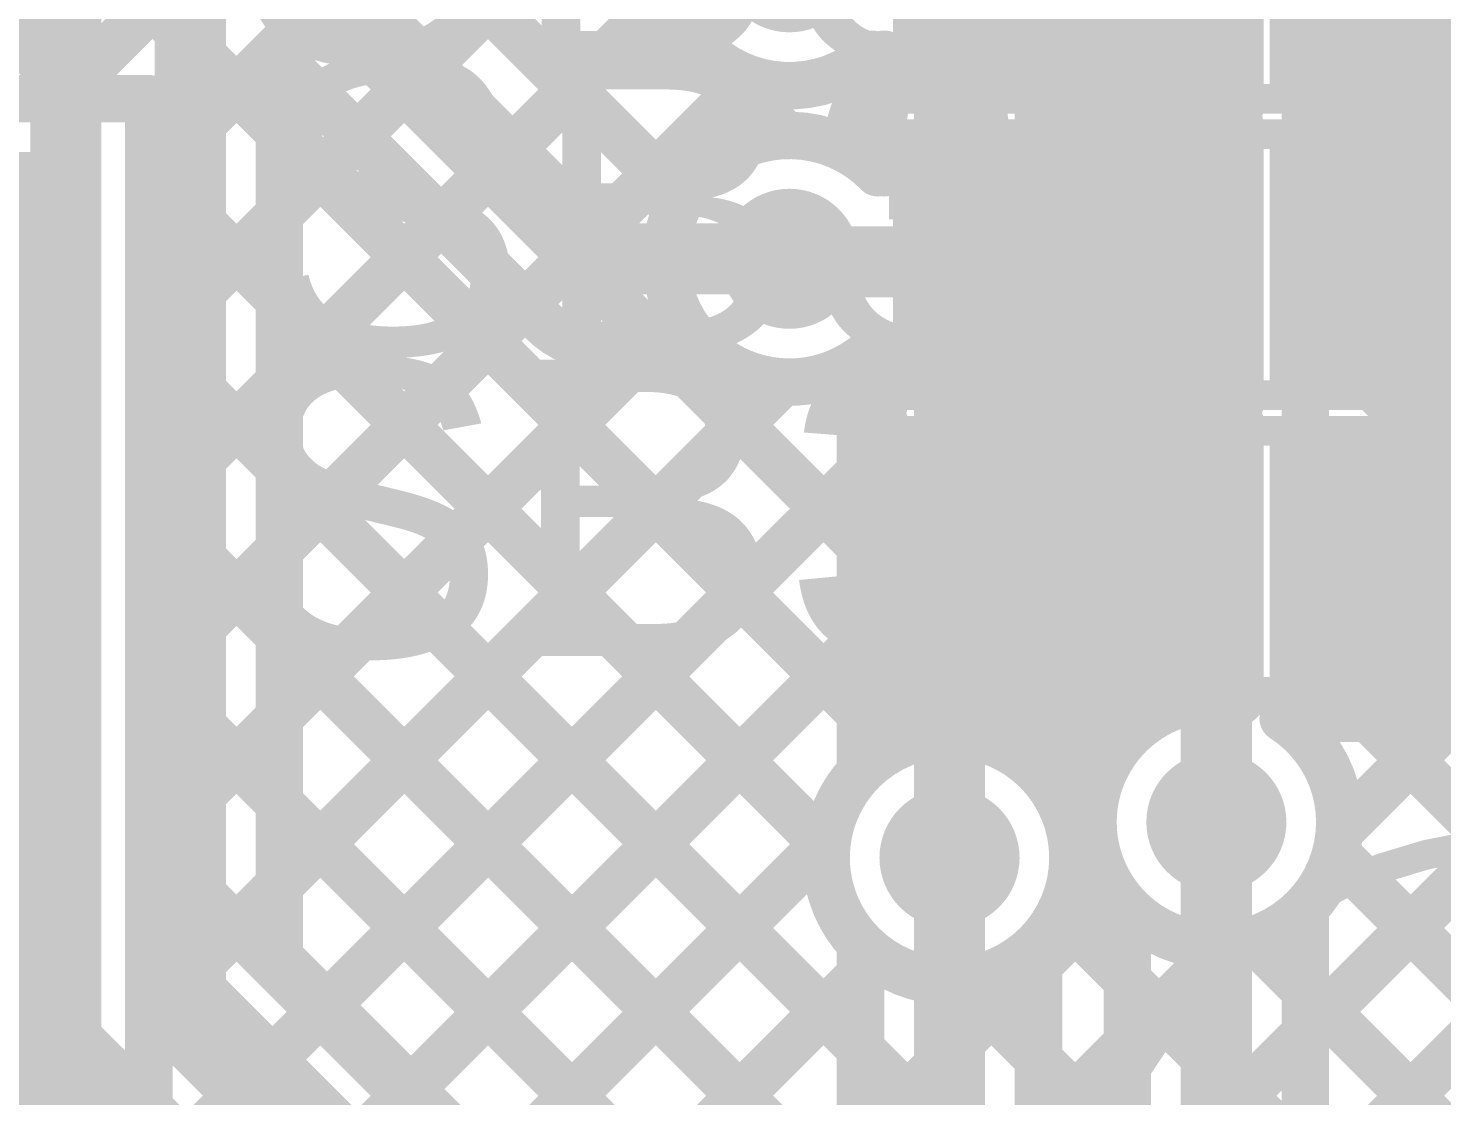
# Model space of a CAD drawing. Header units: millimetres. Extents: x -0.01 to 3.73, y -0.01 to 3.05.
# Drawn here: x 0.9017 to 1.14, y 1.7699 to 1.9499 of the extents above; entities that cross this region are included whole.
import ezdxf

# ---------------------------------------------------------------- set-up
doc = ezdxf.new("R2010")
doc.units = ezdxf.units.MM
doc.header["$MEASUREMENT"] = 0
for name, color, linetype in [('BottomLayer', 5, 'Continuous'), ('TopLayer', 1, 'Continuous'), ('TopOverlay', 2, 'Continuous'), ('TopPaste', 8, 'Continuous'), ('TopSolder', 216, 'Continuous'), ('ViaHoleLayer', 16, 'Continuous')]:
    doc.layers.add(name, color=color, linetype=linetype)
doc.styles.add('Arial', font='', dxfattribs={"height": 0.2})
doc.styles.get('Arial').set_extended_font_data('Arial')

# ---------------------------------------------------------------- blocks, each defined once
blk = doc.blocks.new('HC_49S_2P_4')
at = {"layer": 'TopOverlay', "const_width": 0.005}
blk.add_lwpolyline([(0.22276, -0.01301, -0.384798), (0.155, -0.095)], format="xyb", dxfattribs=at)
blk = doc.blocks.new('S______B______21')
at = {"layer": 'TopLayer'}
for points in [[(-0.045, -0.0175), (-0.045, 0.0175), (-0.015, 0.0175), (-0.015, -0.0175)], [(0.015, -0.0175), (0.015, 0.0175), (0.045, 0.0175), (0.045, -0.0175)]]:
    blk.add_hatch(color=1, dxfattribs=at).paths.add_polyline_path(points)
at = {"layer": 'TopPaste'}
for points in [[(-0.045, -0.0175), (-0.045, 0.0175), (-0.015, 0.0175), (-0.015, -0.0175)], [(0.015, -0.0175), (0.015, 0.0175), (0.045, 0.0175), (0.045, -0.0175)]]:
    blk.add_hatch(color=8, dxfattribs=at).paths.add_polyline_path(points)
at = {"layer": 'TopSolder'}
for points in [[(-0.049, -0.0215), (-0.049, 0.0215), (-0.011, 0.0215), (-0.011, -0.0215)], [(0.011, -0.0215), (0.011, 0.0215), (0.049, 0.0215), (0.049, -0.0215)]]:
    blk.add_hatch(color=216, dxfattribs=at).paths.add_polyline_path(points)
at = {"layer": 'TopOverlay', "const_width": 0.005}
for points in [[(0.05, 0.022), (-0.05, 0.022)], [(-0.05, 0.022), (-0.05, -0.022)], [(0.05, 0.022), (0.05, -0.022)], [(0.05, -0.022), (-0.05, -0.022)]]:
    blk.add_lwpolyline(points, dxfattribs=at)
at = {"layer": 'TopOverlay', "const_width": 0.0025}
for points in [[(-0.05125, 0.022, 1), (-0.04875, 0.022, 1)], [(-0.05125, 0.022, 1), (-0.04875, 0.022, 1)], [(0.04875, 0.022, 1), (0.05125, 0.022, 1)], [(0.04875, 0.022, 1), (0.05125, 0.022, 1)], [(-0.05125, -0.022, 1), (-0.04875, -0.022, 1)], [(-0.05125, -0.022, 1), (-0.04875, -0.022, 1)], [(0.04875, -0.022, 1), (0.05125, -0.022, 1)], [(0.04875, -0.022, 1), (0.05125, -0.022, 1)]]:
    blk.add_lwpolyline(points, format="xyb", close=True, dxfattribs=at)
blk = doc.blocks.new('S______B______28')
at = {"layer": 'TopLayer'}
for points in [[(-0.045, -0.0175), (-0.045, 0.0175), (-0.015, 0.0175), (-0.015, -0.0175)], [(0.015, -0.0175), (0.015, 0.0175), (0.045, 0.0175), (0.045, -0.0175)]]:
    blk.add_hatch(color=1, dxfattribs=at).paths.add_polyline_path(points)
at = {"layer": 'TopPaste'}
for points in [[(-0.045, -0.0175), (-0.045, 0.0175), (-0.015, 0.0175), (-0.015, -0.0175)], [(0.015, -0.0175), (0.015, 0.0175), (0.045, 0.0175), (0.045, -0.0175)]]:
    blk.add_hatch(color=8, dxfattribs=at).paths.add_polyline_path(points)
at = {"layer": 'TopSolder'}
for points in [[(-0.049, -0.0215), (-0.049, 0.0215), (-0.011, 0.0215), (-0.011, -0.0215)], [(0.011, -0.0215), (0.011, 0.0215), (0.049, 0.0215), (0.049, -0.0215)]]:
    blk.add_hatch(color=216, dxfattribs=at).paths.add_polyline_path(points)
at = {"layer": 'TopOverlay', "const_width": 0.005}
for points in [[(0.05, 0.022), (-0.05, 0.022)], [(-0.05, 0.022), (-0.05, -0.022)], [(0.05, 0.022), (0.05, -0.022)], [(0.05, -0.022), (-0.05, -0.022)]]:
    blk.add_lwpolyline(points, dxfattribs=at)
at = {"layer": 'TopOverlay', "const_width": 0.0025}
for points in [[(-0.05125, 0.022, 1), (-0.04875, 0.022, 1)], [(-0.05125, 0.022, 1), (-0.04875, 0.022, 1)], [(0.04875, 0.022, 1), (0.05125, 0.022, 1)], [(0.04875, 0.022, 1), (0.05125, 0.022, 1)], [(-0.05125, -0.022, 1), (-0.04875, -0.022, 1)], [(-0.05125, -0.022, 1), (-0.04875, -0.022, 1)], [(0.04875, -0.022, 1), (0.05125, -0.022, 1)], [(0.04875, -0.022, 1), (0.05125, -0.022, 1)]]:
    blk.add_lwpolyline(points, format="xyb", close=True, dxfattribs=at)
blk = doc.blocks.new('S______B______29')
at = {"layer": 'TopLayer'}
for points in [[(-0.045, -0.0175), (-0.045, 0.0175), (-0.015, 0.0175), (-0.015, -0.0175)], [(0.015, -0.0175), (0.015, 0.0175), (0.045, 0.0175), (0.045, -0.0175)]]:
    blk.add_hatch(color=1, dxfattribs=at).paths.add_polyline_path(points)
at = {"layer": 'TopPaste'}
for points in [[(-0.045, -0.0175), (-0.045, 0.0175), (-0.015, 0.0175), (-0.015, -0.0175)], [(0.015, -0.0175), (0.015, 0.0175), (0.045, 0.0175), (0.045, -0.0175)]]:
    blk.add_hatch(color=8, dxfattribs=at).paths.add_polyline_path(points)
at = {"layer": 'TopSolder'}
for points in [[(-0.049, -0.0215), (-0.049, 0.0215), (-0.011, 0.0215), (-0.011, -0.0215)], [(0.011, -0.0215), (0.011, 0.0215), (0.049, 0.0215), (0.049, -0.0215)]]:
    blk.add_hatch(color=216, dxfattribs=at).paths.add_polyline_path(points)
at = {"layer": 'TopOverlay', "const_width": 0.005}
for points in [[(0.05, 0.022), (-0.05, 0.022)], [(-0.05, 0.022), (-0.05, -0.022)], [(0.05, 0.022), (0.05, -0.022)], [(0.05, -0.022), (-0.05, -0.022)]]:
    blk.add_lwpolyline(points, dxfattribs=at)
at = {"layer": 'TopOverlay', "const_width": 0.0025}
for points in [[(-0.05125, 0.022, 1), (-0.04875, 0.022, 1)], [(-0.05125, 0.022, 1), (-0.04875, 0.022, 1)], [(0.04875, 0.022, 1), (0.05125, 0.022, 1)], [(0.04875, 0.022, 1), (0.05125, 0.022, 1)], [(-0.05125, -0.022, 1), (-0.04875, -0.022, 1)], [(-0.05125, -0.022, 1), (-0.04875, -0.022, 1)], [(0.04875, -0.022, 1), (0.05125, -0.022, 1)], [(0.04875, -0.022, 1), (0.05125, -0.022, 1)]]:
    blk.add_lwpolyline(points, format="xyb", close=True, dxfattribs=at)

msp = doc.modelspace()

# ---------------------------------------------------------------- hatches: boundary and pattern name
at = {"layer": 'BottomLayer'}
h = msp.add_hatch(color=5, dxfattribs=at)
edge = h.paths.add_edge_path()
edge.add_arc((1.03, 1.961), 0.01181, 0, 360)
h = msp.add_hatch(color=5, dxfattribs=at)
edge = h.paths.add_edge_path()
edge.add_arc((1.03, 1.911), 0.01181, 0, 360)
h = msp.add_hatch(color=5, dxfattribs=at)
edge = h.paths.add_edge_path()
edge.add_arc((1.102, 1.816), 0.01181, 0, 360)
h = msp.add_hatch(color=5, dxfattribs=at)
edge = h.paths.add_edge_path()
edge.add_arc((1.057, 1.81), 0.01181, 0, 360)
at = {"layer": 'TopLayer'}
h = msp.add_hatch(color=1, dxfattribs=at)
edge = h.paths.add_edge_path()
edge.add_arc((1.03, 1.961), 0.01181, 0, 360)
msp.add_hatch(color=1, dxfattribs=at).paths.add_polyline_path([(0.713, 1.374), (0.913, 1.374), (0.913, 1.929), (0.713, 1.929)])
h = msp.add_hatch(color=1, dxfattribs=at)
edge = h.paths.add_edge_path()
edge.add_arc((1.03, 1.911), 0.01181, 0, 360)
h = msp.add_hatch(color=1, dxfattribs=at)
edge = h.paths.add_edge_path()
edge.add_arc((1.102, 1.816), 0.01181, 0, 360)
h = msp.add_hatch(color=1, dxfattribs=at)
edge = h.paths.add_edge_path()
edge.add_arc((1.057, 1.81), 0.01181, 0, 360)
at = {"layer": 'ViaHoleLayer'}
h = msp.add_hatch(color=16, dxfattribs=at)
edge = h.paths.add_edge_path()
edge.add_arc((1.03, 1.911), 0.00591, 0, 360)
h = msp.add_hatch(color=16, dxfattribs=at)
edge = h.paths.add_edge_path()
edge.add_arc((1.102, 1.816), 0.00591, 0, 360)
h = msp.add_hatch(color=16, dxfattribs=at)
edge = h.paths.add_edge_path()
edge.add_arc((1.057, 1.81), 0.00591, 0, 360)

# ---------------------------------------------------------------- linework, layer by layer
at = {"layer": 'BottomLayer'}
for points, const_width in [([(1.057, 1.81), (1.057, 2.168)], 0.012), ([(1.072, 1.82443), (1.072, 2.02979)], 0.008), ([(1.102, 1.816), (1.102, 2.021)], 0.012), ([(1.117, 1.83043), (1.117, 2.021)], 0.008), ([(1.087, 1.83043), (1.087, 2.01479)], 0.008), ([(1.117, 1.89353), (1.22997, 2.0065)], 0.008), ([(1.117, 1.9501), (1.1734, 2.0065)], 0.008), ([(1.117, 1.92181), (1.20169, 2.0065)], 0.008), ([(0.929, 1.787), (0.929, 2.00202)], 0.012), ([(0.908, 1.779), (0.908, 1.971)], 0.012), ([(1.117, 1.86524), (1.22472, 1.97296)], 0.008), ([(0.94819, 1.96181), (0.999, 1.911)], 0.012), ([(1.117, 1.95732), (1.18656, 1.88776)], 0.008), ([(1.117, 1.83696), (1.23084, 1.9508)], 0.008), ([(1.072, 1.93338), (1.087, 1.94838)], 0.008), ([(1.072, 1.94575), (1.087, 1.93075)], 0.008), ([(0.944, 1.94479), (0.98839, 1.9004)], 0.008), ([(0.944, 1.79321), (0.944, 1.94479)], 0.008), ([(0.944, 1.93233), (1.042, 1.83433)], 0.008), ([(0.944, 1.91852), (0.95713, 1.93165)], 0.008), ([(1.117, 1.92903), (1.188, 1.85803)], 0.008), ([(1.072, 1.9051), (1.087, 1.9201)], 0.008), ([(0.944, 1.89023), (0.97128, 1.91751)], 0.008), ([(1.072, 1.91747), (1.087, 1.90247)], 0.008), ([(0.999, 1.911), (1.03, 1.911)], 0.012), ([(0.944, 1.90404), (1.03627, 1.81178)], 0.008), ([(0.944, 1.86195), (0.98542, 1.90337)], 0.008), ([(1.117, 1.90075), (1.188, 1.82975)], 0.008), ([(0.944, 1.83367), (1.00633, 1.896)], 0.008), ([(0.999, 1.896), (1.01557, 1.896)], 0.008), ([(1.00861, 1.896), (1.042, 1.86261)], 0.008), ([(1.042, 1.82443), (1.042, 1.894)], 0.008), ([(1.072, 1.87681), (1.087, 1.89181)], 0.008), ([(0.944, 1.80538), (1.02884, 1.89022)], 0.008), ([(1.072, 1.88918), (1.087, 1.87418)], 0.008), ([(0.944, 1.87576), (1.14476, 1.675)], 0.008), ([(0.95206, 1.78516), (1.042, 1.8751)], 0.008), ([(1.117, 1.87247), (1.18197, 1.8075)], 0.008), ([(1.12275, 1.81443), (1.18222, 1.87389)], 0.008), ([(1.072, 1.84853), (1.087, 1.86353)], 0.008), ([(1.072, 1.8609), (1.087, 1.8459)], 0.008), ([(1.03691, 1.7003), (1.188, 1.85139)], 0.008), ([(0.944, 1.84748), (1.11648, 1.675)], 0.008), ([(0.9662, 1.77101), (1.042, 1.84681)], 0.008), ([(1.117, 1.84418), (1.18, 1.78118)], 0.008), ([(1.0739, 1.82214), (1.087, 1.83524)], 0.008), ([(1.072, 1.83261), (1.0822, 1.82241)], 0.008), ([(1.05105, 1.68616), (1.188, 1.82311)], 0.008), ([(0.944, 1.81919), (1.08819, 1.675)], 0.008), ([(0.98034, 1.75687), (1.0364, 1.81292)], 0.008), ([(1.12214, 1.81076), (1.18191, 1.75098)], 0.008), ([(1.00863, 1.72859), (1.08461, 1.80457)], 0.008), ([(1.07562, 1.80071), (1.16367, 1.71265)], 0.008), ([(1.10841, 1.7962), (1.16833, 1.73629)], 0.008), ([(0.944, 1.79321), (1.06221, 1.675)], 0.008), ([(0.99448, 1.74273), (1.04486, 1.7931)], 0.008), ([(1.02277, 1.71444), (1.10357, 1.79525)], 0.008), ([(0.929, 1.787), (1.056, 1.66)], 0.012), ([(1.05878, 1.78927), (1.17304, 1.675)], 0.008), ([(0.908, 1.779), (1.046, 1.641)], 0.012)]:
    msp.add_lwpolyline(points, dxfattribs=dict(at, const_width=const_width))
for points, const_width in [([(1.085, 1.94838, 1), (1.089, 1.94838, 1)], 0.004), ([(1.115, 1.9501, 1), (1.119, 1.9501, 1)], 0.004), ([(1.07, 1.94575, 1), (1.074, 1.94575, 1)], 0.004), ([(0.942, 1.94479, 1), (0.946, 1.94479, 1)], 0.004), ([(0.942, 1.94479, 1), (0.946, 1.94479, 1)], 0.004), ([(0.942, 1.93233, 1), (0.946, 1.93233, 1)], 0.004), ([(0.95513, 1.93165, 1), (0.95913, 1.93165, 1)], 0.004), ([(1.07, 1.93338, 1), (1.074, 1.93338, 1)], 0.004), ([(1.085, 1.93075, 1), (1.089, 1.93075, 1)], 0.004), ([(1.115, 1.92903, 1), (1.119, 1.92903, 1)], 0.004), ([(1.115, 1.92181, 1), (1.119, 1.92181, 1)], 0.004), ([(1.085, 1.9201, 1), (1.089, 1.9201, 1)], 0.004), ([(0.942, 1.91852, 1), (0.946, 1.91852, 1)], 0.004), ([(0.96928, 1.91751, 1), (0.97328, 1.91751, 1)], 0.004), ([(1.07, 1.91747, 1), (1.074, 1.91747, 1)], 0.004), ([(0.996, 1.911, 1), (1.002, 1.911, 1)], 0.006), ([(0.996, 1.911, 1), (1.002, 1.911, 1)], 0.006), ([(1.027, 1.911, 1), (1.033, 1.911, 1)], 0.006), ([(1.07, 1.9051, 1), (1.074, 1.9051, 1)], 0.004), ([(0.942, 1.90404, 1), (0.946, 1.90404, 1)], 0.004), ([(0.98342, 1.90337, 1), (0.98742, 1.90337, 1)], 0.004), ([(0.98639, 1.9004, 1), (0.99039, 1.9004, 1)], 0.004), ([(0.98639, 1.90039, 1), (0.99039, 1.90039, 1)], 0.004), ([(0.9864, 1.90039, 1), (0.9904, 1.90039, 1)], 0.004), ([(1.085, 1.90247, 1), (1.089, 1.90247, 1)], 0.004), ([(1.115, 1.90075, 1), (1.119, 1.90075, 1)], 0.004), ([(0.997, 1.896, 1), (1.001, 1.896, 1)], 0.004), ([(0.997, 1.896, 1), (1.001, 1.896, 1)], 0.004), ([(0.997, 1.896, 1), (1.001, 1.896, 1)], 0.004), ([(1.00433, 1.896, 1), (1.00833, 1.896, 1)], 0.004), ([(1.00661, 1.896, 1), (1.01061, 1.896, 1)], 0.004), ([(1.01357, 1.896, 1), (1.01757, 1.896, 1)], 0.004), ([(1.01357, 1.896, 1), (1.01757, 1.896, 1)], 0.004), ([(1.04, 1.894, 1), (1.044, 1.894, 1)], 0.004), ([(1.04, 1.894, 1), (1.044, 1.894, 1)], 0.004), ([(1.115, 1.89353, 1), (1.119, 1.89353, 1)], 0.004), ([(1.085, 1.89181, 1), (1.089, 1.89181, 1)], 0.004), ([(0.942, 1.89023, 1), (0.946, 1.89023, 1)], 0.004), ([(1.02684, 1.89022, 1), (1.03084, 1.89022, 1)], 0.004), ([(1.07, 1.88918, 1), (1.074, 1.88918, 1)], 0.004), ([(1.07, 1.87681, 1), (1.074, 1.87681, 1)], 0.004), ([(0.942, 1.87576, 1), (0.946, 1.87576, 1)], 0.004), ([(1.04, 1.8751, 1), (1.044, 1.8751, 1)], 0.004), ([(1.085, 1.87418, 1), (1.089, 1.87418, 1)], 0.004), ([(1.115, 1.87247, 1), (1.119, 1.87247, 1)], 0.004), ([(1.115, 1.86524, 1), (1.119, 1.86524, 1)], 0.004), ([(1.04, 1.86261, 1), (1.044, 1.86261, 1)], 0.004), ([(1.085, 1.86353, 1), (1.089, 1.86353, 1)], 0.004), ([(0.942, 1.86195, 1), (0.946, 1.86195, 1)], 0.004), ([(1.07, 1.8609, 1), (1.074, 1.8609, 1)], 0.004), ([(1.07, 1.84853, 1), (1.074, 1.84853, 1)], 0.004), ([(0.942, 1.84748, 1), (0.946, 1.84748, 1)], 0.004), ([(1.04, 1.84681, 1), (1.044, 1.84681, 1)], 0.004), ([(1.085, 1.8459, 1), (1.089, 1.8459, 1)], 0.004), ([(1.115, 1.84418, 1), (1.119, 1.84418, 1)], 0.004), ([(1.115, 1.83696, 1), (1.119, 1.83696, 1)], 0.004), ([(0.942, 1.83367, 1), (0.946, 1.83367, 1)], 0.004), ([(1.04, 1.83433, 1), (1.044, 1.83433, 1)], 0.004), ([(1.085, 1.83524, 1), (1.089, 1.83524, 1)], 0.004), ([(1.07, 1.83261, 1), (1.074, 1.83261, 1)], 0.004), ([(1.085, 1.83043, 1), (1.089, 1.83043, 1)], 0.004), ([(1.085, 1.83043, 1), (1.089, 1.83043, 1)], 0.004), ([(1.115, 1.83043, 1), (1.119, 1.83043, 1)], 0.004), ([(1.115, 1.83043, 1), (1.119, 1.83043, 1)], 0.004), ([(1.04, 1.82443, 1), (1.044, 1.82443, 1)], 0.004), ([(1.04, 1.82443, 1), (1.044, 1.82443, 1)], 0.004), ([(1.07, 1.82443, 1), (1.074, 1.82443, 1)], 0.004), ([(1.07, 1.82443, 1), (1.074, 1.82443, 1)], 0.004), ([(1.0719, 1.82214, 1), (1.0759, 1.82214, 1)], 0.004), ([(1.0802, 1.82241, 1), (1.0842, 1.82241, 1)], 0.004), ([(0.942, 1.81919, 1), (0.946, 1.81919, 1)], 0.004), ([(1.099, 1.816, 1), (1.105, 1.816, 1)], 0.006), ([(1.12081, 1.816, 1), (1.12481, 1.816, 1)], 0.004), ([(1.12081, 1.816, 1), (1.12481, 1.816, 1)], 0.004), ([(1.0344, 1.81292, 1), (1.0384, 1.81292, 1)], 0.004), ([(1.12075, 1.81443, 1), (1.12475, 1.81443, 1)], 0.004), ([(1.03427, 1.81178, 1), (1.03827, 1.81178, 1)], 0.004), ([(1.054, 1.81, 1), (1.06, 1.81, 1)], 0.006), ([(1.07581, 1.81, 1), (1.07981, 1.81, 1)], 0.004), ([(1.07581, 1.81, 1), (1.07981, 1.81, 1)], 0.004), ([(1.12014, 1.81076, 1), (1.12414, 1.81076, 1)], 0.004), ([(0.942, 1.80538, 1), (0.946, 1.80538, 1)], 0.004), ([(1.08261, 1.80457, 1), (1.08661, 1.80457, 1)], 0.004), ([(1.07362, 1.80071, 1), (1.07762, 1.80071, 1)], 0.004), ([(1.10641, 1.7962, 1), (1.11041, 1.7962, 1)], 0.004), ([(0.942, 1.79321, 1), (0.946, 1.79321, 1)], 0.004), ([(0.942, 1.79321, 1), (0.946, 1.79321, 1)], 0.004), ([(1.04286, 1.7931, 1), (1.04686, 1.7931, 1)], 0.004), ([(1.10157, 1.79525, 1), (1.10557, 1.79525, 1)], 0.004), ([(0.926, 1.787, 1), (0.932, 1.787, 1)], 0.006), ([(0.926, 1.787, 1), (0.932, 1.787, 1)], 0.006), ([(1.05678, 1.78927, 1), (1.06078, 1.78927, 1)], 0.004), ([(0.95006, 1.78516, 1), (0.95406, 1.78516, 1)], 0.004), ([(0.905, 1.779, 1), (0.911, 1.779, 1)], 0.006), ([(0.905, 1.779, 1), (0.911, 1.779, 1)], 0.006), ([(0.9642, 1.77101, 1), (0.9682, 1.77101, 1)], 0.004)]:
    msp.add_lwpolyline(points, format="xyb", close=True, dxfattribs=dict(at, const_width=const_width))
at = {"layer": 'BottomLayer', "const_width": 0.008}
for points in [[(0.999, 1.896, -0.198912), (0.98839, 1.90039)], [(0.999, 1.896, -0.198764), (0.9884, 1.90039)], [(1.042, 1.894, -0.359503), (1.01557, 1.896)], [(1.12281, 1.816, -1.480911), (1.087, 1.83043)], [(1.117, 1.83043, -0.193845), (1.12281, 1.816)], [(1.07781, 1.81, -1.480911), (1.042, 1.82443)], [(1.072, 1.82443, -0.193845), (1.07781, 1.81)]]:
    msp.add_lwpolyline(points, format="xyb", dxfattribs=at)
at = {"layer": 'TopLayer'}
for points, const_width in [([(0.75954, 2.0885), (0.91004, 1.938)], 0.008), ([(0.78783, 2.0885), (1.04771, 1.82862)], 0.008), ([(0.81611, 2.0885), (1.046, 1.85861)], 0.008), ([(0.8444, 2.0885), (1.0118, 1.9211)], 0.008), ([(0.87268, 2.0885), (1.02938, 1.9318)], 0.008), ([(0.90691, 1.938), (0.97585, 2.00694)], 0.008), ([(0.922, 1.9248), (0.99229, 1.9951)], 0.008), ([(0.922, 1.89652), (1.02048, 1.995)], 0.008), ([(1.094, 1.9365), (1.094, 1.9835)], 0.008), ([(1.106, 1.9365), (1.106, 1.9835)], 0.008), ([(1.13, 1.91), (1.13, 1.96)], 0.02), ([(0.922, 1.86823), (1.00979, 1.95603)], 0.008), ([(1.094, 1.95203), (1.106, 1.94003)], 0.008), ([(1.046, 1.9365), (1.046, 1.9455)], 0.008), ([(0.922, 1.83995), (1.02333, 1.94129)], 0.008), ([(1.094, 1.9271), (1.106, 1.9391)], 0.008), ([(0.7475, 1.938), (0.922, 1.938)], 0.008), ([(0.922, 1.52642), (0.922, 1.938)], 0.008), ([(1.03973, 1.9294), (1.046, 1.93567)], 0.008), ([(1.046, 1.9255), (1.046, 1.9335)], 0.008), ([(1.094, 1.8865), (1.094, 1.9335)], 0.008), ([(1.106, 1.8865), (1.106, 1.9335)], 0.008), ([(0.922, 1.92604), (1.03627, 1.81178)], 0.008), ([(1.094, 1.92375), (1.106, 1.91175)], 0.008), ([(1.07, 1.86), (1.07, 1.91)], 0.025), ([(1.03, 1.911), (1.0305, 1.9105)], 0.012), ([(1.0305, 1.9105), (1.0695, 1.9105)], 0.012), ([(1.0695, 1.9105), (1.07, 1.91)], 0.012), ([(1.094, 1.89881), (1.106, 1.91081)], 0.008), ([(0.922, 1.81167), (1.0116, 1.90127)], 0.008), ([(0.922, 1.89776), (1.042, 1.77776)], 0.008), ([(1.046, 1.8865), (1.046, 1.8955)], 0.008), ([(1.094, 1.89547), (1.106, 1.88347)], 0.008), ([(1.0401, 1.8928), (1.046, 1.8869)], 0.008), ([(0.922, 1.78338), (1.02884, 1.89022)], 0.008), ([(1.046, 1.8335), (1.046, 1.8835)], 0.008), ([(1.094, 1.83521), (1.094, 1.8835)], 0.008), ([(1.094, 1.87053), (1.106, 1.88253)], 0.008), ([(1.106, 1.83642), (1.106, 1.8835)], 0.008), ([(0.922, 1.7551), (1.046, 1.8791)], 0.008), ([(0.922, 1.86948), (1.03963, 1.75184)], 0.008), ([(1.094, 1.86718), (1.106, 1.85518)], 0.008), ([(1.13, 1.86), (1.157, 1.86)], 0.012), ([(1.094, 1.84224), (1.106, 1.85424)], 0.008), ([(0.922, 1.72681), (1.046, 1.85081)], 0.008), ([(0.922, 1.84119), (1.02549, 1.7377)], 0.008), ([(1.094, 1.8389), (1.09676, 1.83614)], 0.008), ([(1.046, 1.8335), (1.09074, 1.8335)], 0.008), ([(1.05408, 1.8306), (1.05697, 1.8335)], 0.008), ([(1.07111, 1.8335), (1.0822, 1.82241)], 0.008), ([(1.0739, 1.82214), (1.08526, 1.8335)], 0.008), ([(1.11326, 1.8335), (1.154, 1.8335)], 0.008), ([(1.12275, 1.81443), (1.14182, 1.8335)], 0.008), ([(1.12768, 1.8335), (1.20369, 1.7575)], 0.008), ([(1.117, 1.78039), (1.1662, 1.82959)], 0.008), ([(1.117, 1.75211), (1.18789, 1.823)], 0.008), ([(1.102, 1.737), (1.102, 1.816)], 0.012), ([(0.922, 1.69853), (1.0364, 1.81292)], 0.008), ([(0.922, 1.81291), (1.01135, 1.72356)], 0.008), ([(1.057, 1.748), (1.057, 1.81)], 0.012), ([(1.12214, 1.81076), (1.18191, 1.75098)], 0.008), ([(1.072, 1.79196), (1.08461, 1.80457)], 0.008), ([(1.07562, 1.80071), (1.087, 1.78933)], 0.008), ([(1.087, 1.74321), (1.087, 1.80157)], 0.008), ([(1.117, 1.737), (1.117, 1.80157)], 0.008), ([(1.042, 1.75421), (1.042, 1.79557)], 0.008), ([(1.072, 1.748), (1.072, 1.79557)], 0.008), ([(0.922, 1.67024), (1.042, 1.79024)], 0.008), ([(1.117, 1.78761), (1.16833, 1.73629)], 0.008), ([(0.922, 1.78462), (0.99721, 1.70942)], 0.008), ([(1.072, 1.76368), (1.087, 1.77868)], 0.008), ([(1.072, 1.77604), (1.087, 1.76104)], 0.008)]:
    msp.add_lwpolyline(points, dxfattribs=dict(at, const_width=const_width))
at = {"layer": 'TopLayer', "const_width": 0.008}
for points in [[(1.04389, 1.9455, -2.347067), (1.04493, 1.9755)], [(1.04389, 1.8955, -2.347067), (1.04493, 1.9255)], [(1.094, 1.83521, -0.148063), (1.106, 1.83642)], [(1.09074, 1.8335, -0.044349), (1.094, 1.83521)], [(1.087, 1.80157, -0.472255), (1.09074, 1.8335)], [(1.11326, 1.8335, -0.255061), (1.12281, 1.816)], [(1.042, 1.79557, -1.480911), (1.07781, 1.81)], [(1.12281, 1.816, -0.193845), (1.117, 1.80157)], [(1.07781, 1.81, -0.193845), (1.072, 1.79557)]]:
    msp.add_lwpolyline(points, format="xyb", dxfattribs=at)
at = {"layer": 'TopLayer'}
for points, const_width in [([(1.092, 1.95203, 1), (1.096, 1.95203, 1)], 0.004), ([(1.04189, 1.9455, 1), (1.04589, 1.9455, 1)], 0.004), ([(1.044, 1.9455, 1), (1.048, 1.9455, 1)], 0.004), ([(1.02133, 1.94129, 1), (1.02533, 1.94129, 1)], 0.004), ([(1.104, 1.94003, 1), (1.108, 1.94003, 1)], 0.004), ([(1.104, 1.9391, 1), (1.108, 1.9391, 1)], 0.004), ([(0.90491, 1.938, 1), (0.90891, 1.938, 1)], 0.004), ([(0.90804, 1.938, 1), (0.91204, 1.938, 1)], 0.004), ([(0.92, 1.938, 1), (0.924, 1.938, 1)], 0.004), ([(0.92, 1.938, 1), (0.924, 1.938, 1)], 0.004), ([(1.044, 1.9365, 1), (1.048, 1.9365, 1)], 0.004), ([(1.092, 1.9365, 1), (1.096, 1.9365, 1)], 0.004), ([(1.104, 1.9365, 1), (1.108, 1.9365, 1)], 0.004), ([(1.044, 1.93567, 1), (1.048, 1.93567, 1)], 0.004), ([(1.02738, 1.9318, 1), (1.03138, 1.9318, 1)], 0.004), ([(1.044, 1.9335, 1), (1.048, 1.9335, 1)], 0.004), ([(1.092, 1.9335, 1), (1.096, 1.9335, 1)], 0.004), ([(1.104, 1.9335, 1), (1.108, 1.9335, 1)], 0.004), ([(1.03773, 1.9294, 1), (1.04173, 1.9294, 1)], 0.004), ([(1.092, 1.9271, 1), (1.096, 1.9271, 1)], 0.004), ([(0.92, 1.92604, 1), (0.924, 1.92604, 1)], 0.004), ([(0.92, 1.9248, 1), (0.924, 1.9248, 1)], 0.004), ([(1.04293, 1.9255, 1), (1.04693, 1.9255, 1)], 0.004), ([(1.044, 1.9255, 1), (1.048, 1.9255, 1)], 0.004), ([(1.092, 1.92375, 1), (1.096, 1.92375, 1)], 0.004), ([(1.0098, 1.9211, 1), (1.0138, 1.9211, 1)], 0.004), ([(1.06375, 1.91, 1), (1.07625, 1.91, 1)], 0.0125), ([(1.125, 1.91, 1), (1.135, 1.91, 1)], 0.01), ([(1.027, 1.911, 1), (1.033, 1.911, 1)], 0.006), ([(1.0275, 1.9105, 1), (1.0335, 1.9105, 1)], 0.006), ([(1.0275, 1.9105, 1), (1.0335, 1.9105, 1)], 0.006), ([(1.0665, 1.9105, 1), (1.0725, 1.9105, 1)], 0.006), ([(1.0665, 1.9105, 1), (1.0725, 1.9105, 1)], 0.006), ([(1.067, 1.91, 1), (1.073, 1.91, 1)], 0.006), ([(1.104, 1.91175, 1), (1.108, 1.91175, 1)], 0.004), ([(1.104, 1.91081, 1), (1.108, 1.91081, 1)], 0.004), ([(1.0096, 1.90127, 1), (1.0136, 1.90127, 1)], 0.004), ([(1.092, 1.89881, 1), (1.096, 1.89881, 1)], 0.004), ([(0.92, 1.89776, 1), (0.924, 1.89776, 1)], 0.004), ([(0.92, 1.89652, 1), (0.924, 1.89652, 1)], 0.004), ([(1.04189, 1.8955, 1), (1.04589, 1.8955, 1)], 0.004), ([(1.044, 1.8955, 1), (1.048, 1.8955, 1)], 0.004), ([(1.092, 1.89547, 1), (1.096, 1.89547, 1)], 0.004), ([(1.0381, 1.8928, 1), (1.0421, 1.8928, 1)], 0.004), ([(1.02684, 1.89022, 1), (1.03084, 1.89022, 1)], 0.004), ([(1.044, 1.8869, 1), (1.048, 1.8869, 1)], 0.004), ([(1.044, 1.8865, 1), (1.048, 1.8865, 1)], 0.004), ([(1.092, 1.8865, 1), (1.096, 1.8865, 1)], 0.004), ([(1.104, 1.8865, 1), (1.108, 1.8865, 1)], 0.004), ([(1.044, 1.8835, 1), (1.048, 1.8835, 1)], 0.004), ([(1.092, 1.8835, 1), (1.096, 1.8835, 1)], 0.004), ([(1.104, 1.8835, 1), (1.108, 1.8835, 1)], 0.004), ([(1.104, 1.88347, 1), (1.108, 1.88347, 1)], 0.004), ([(1.104, 1.88253, 1), (1.108, 1.88253, 1)], 0.004), ([(1.044, 1.8791, 1), (1.048, 1.8791, 1)], 0.004), ([(0.92, 1.86948, 1), (0.924, 1.86948, 1)], 0.004), ([(1.092, 1.87053, 1), (1.096, 1.87053, 1)], 0.004), ([(0.92, 1.86823, 1), (0.924, 1.86823, 1)], 0.004), ([(1.06375, 1.86, 1), (1.07625, 1.86, 1)], 0.0125), ([(1.092, 1.86718, 1), (1.096, 1.86718, 1)], 0.004), ([(1.127, 1.86, 1), (1.133, 1.86, 1)], 0.006), ([(1.044, 1.85861, 1), (1.048, 1.85861, 1)], 0.004), ([(1.104, 1.85518, 1), (1.108, 1.85518, 1)], 0.004), ([(1.104, 1.85424, 1), (1.108, 1.85424, 1)], 0.004), ([(1.044, 1.85081, 1), (1.048, 1.85081, 1)], 0.004), ([(0.92, 1.84119, 1), (0.924, 1.84119, 1)], 0.004), ([(1.092, 1.84224, 1), (1.096, 1.84224, 1)], 0.004), ([(0.92, 1.83995, 1), (0.924, 1.83995, 1)], 0.004), ([(1.092, 1.8389, 1), (1.096, 1.8389, 1)], 0.004), ([(1.09476, 1.83614, 1), (1.09876, 1.83614, 1)], 0.004), ([(1.104, 1.83642, 1), (1.108, 1.83642, 1)], 0.004), ([(1.104, 1.83642, 1), (1.108, 1.83642, 1)], 0.004), ([(1.092, 1.83521, 1), (1.096, 1.83521, 1)], 0.004), ([(1.092, 1.83521, 1), (1.096, 1.83521, 1)], 0.004), ([(1.092, 1.83521, 1), (1.096, 1.83521, 1)], 0.004), ([(1.044, 1.8335, 1), (1.048, 1.8335, 1)], 0.004), ([(1.044, 1.8335, 1), (1.048, 1.8335, 1)], 0.004), ([(1.05497, 1.8335, 1), (1.05897, 1.8335, 1)], 0.004), ([(1.06911, 1.8335, 1), (1.07311, 1.8335, 1)], 0.004), ([(1.08326, 1.8335, 1), (1.08726, 1.8335, 1)], 0.004), ([(1.08874, 1.8335, 1), (1.09274, 1.8335, 1)], 0.004), ([(1.08874, 1.8335, 1), (1.09274, 1.8335, 1)], 0.004), ([(1.08874, 1.8335, 1), (1.09274, 1.8335, 1)], 0.004), ([(1.11126, 1.8335, 1), (1.11526, 1.8335, 1)], 0.004), ([(1.11126, 1.8335, 1), (1.11526, 1.8335, 1)], 0.004), ([(1.12568, 1.8335, 1), (1.12968, 1.8335, 1)], 0.004), ([(1.13982, 1.8335, 1), (1.14382, 1.8335, 1)], 0.004), ([(1.05208, 1.8306, 1), (1.05608, 1.8306, 1)], 0.004), ([(1.04571, 1.82862, 1), (1.04971, 1.82862, 1)], 0.004), ([(1.0719, 1.82214, 1), (1.0759, 1.82214, 1)], 0.004), ([(1.0802, 1.82241, 1), (1.0842, 1.82241, 1)], 0.004), ([(1.099, 1.816, 1), (1.105, 1.816, 1)], 0.006), ([(1.12081, 1.816, 1), (1.12481, 1.816, 1)], 0.004), ([(1.12081, 1.816, 1), (1.12481, 1.816, 1)], 0.004), ([(0.92, 1.81291, 1), (0.924, 1.81291, 1)], 0.004), ([(1.0344, 1.81292, 1), (1.0384, 1.81292, 1)], 0.004), ([(1.12075, 1.81443, 1), (1.12475, 1.81443, 1)], 0.004), ([(0.92, 1.81167, 1), (0.924, 1.81167, 1)], 0.004), ([(1.03427, 1.81178, 1), (1.03827, 1.81178, 1)], 0.004), ([(1.054, 1.81, 1), (1.06, 1.81, 1)], 0.006), ([(1.07581, 1.81, 1), (1.07981, 1.81, 1)], 0.004), ([(1.07581, 1.81, 1), (1.07981, 1.81, 1)], 0.004), ([(1.12014, 1.81076, 1), (1.12414, 1.81076, 1)], 0.004), ([(1.08261, 1.80457, 1), (1.08661, 1.80457, 1)], 0.004), ([(1.07362, 1.80071, 1), (1.07762, 1.80071, 1)], 0.004), ([(1.085, 1.80157, 1), (1.089, 1.80157, 1)], 0.004), ([(1.085, 1.80157, 1), (1.089, 1.80157, 1)], 0.004), ([(1.115, 1.80157, 1), (1.119, 1.80157, 1)], 0.004), ([(1.115, 1.80157, 1), (1.119, 1.80157, 1)], 0.004), ([(1.04, 1.79557, 1), (1.044, 1.79557, 1)], 0.004), ([(1.04, 1.79557, 1), (1.044, 1.79557, 1)], 0.004), ([(1.07, 1.79557, 1), (1.074, 1.79557, 1)], 0.004), ([(1.07, 1.79557, 1), (1.074, 1.79557, 1)], 0.004), ([(1.07, 1.79196, 1), (1.074, 1.79196, 1)], 0.004), ([(1.04, 1.79024, 1), (1.044, 1.79024, 1)], 0.004), ([(1.085, 1.78933, 1), (1.089, 1.78933, 1)], 0.004), ([(1.115, 1.78761, 1), (1.119, 1.78761, 1)], 0.004), ([(0.92, 1.78462, 1), (0.924, 1.78462, 1)], 0.004), ([(0.92, 1.78338, 1), (0.924, 1.78338, 1)], 0.004), ([(1.115, 1.78039, 1), (1.119, 1.78039, 1)], 0.004), ([(1.04, 1.77776, 1), (1.044, 1.77776, 1)], 0.004), ([(1.085, 1.77868, 1), (1.089, 1.77868, 1)], 0.004), ([(1.07, 1.77604, 1), (1.074, 1.77604, 1)], 0.004)]:
    msp.add_lwpolyline(points, format="xyb", close=True, dxfattribs=dict(at, const_width=const_width))

# ---------------------------------------------------------------- block references
at = {"rotation": 180}
for name, p in [('S______B______29', (1.1, 1.96)), ('S______B______28', (1.1, 1.91)), ('S______B______21', (1.1, 1.86)), ('HC_49S_2P_4', (1.3, 1.717))]:
    msp.add_blockref(name, p, dxfattribs=at)

# ---------------------------------------------------------------- texts
at = {"layer": 'TopOverlay', "style": 'Arial'}
for s, p in [('SB30', (0.93591, 1.94399)), ('SB31', (0.93942, 1.89499)), ('SB38', (0.93581, 1.84399))]:
    msp.add_text(s, height=0.05, dxfattribs=at).set_placement(p)

doc.saveas('drawing.dxf')
